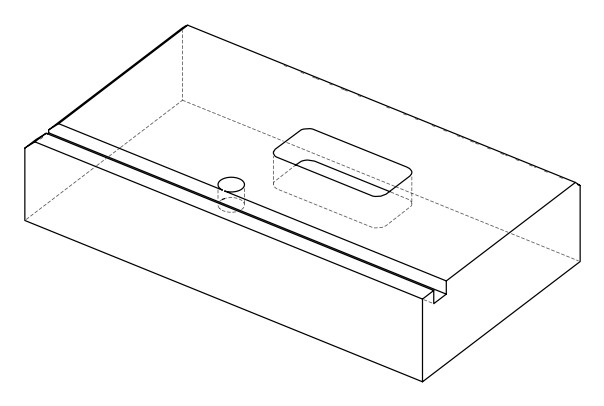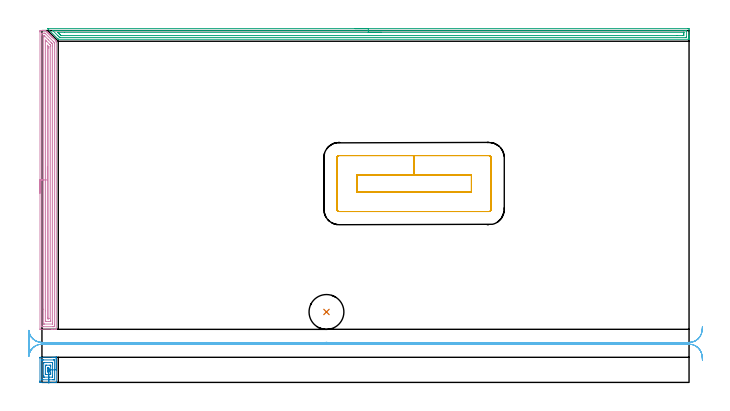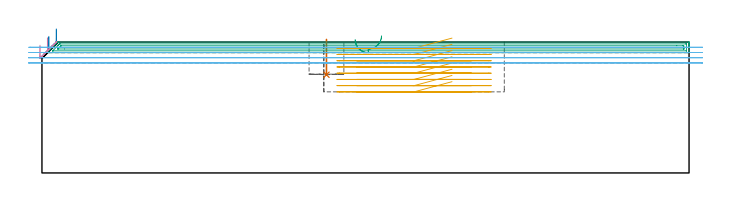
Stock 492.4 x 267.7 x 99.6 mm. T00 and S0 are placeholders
(PLAN: 6 operations, 2 tool changes, 40.2 min)
(1 INDEXABLE_INSERT_DRILL_BLIND_HOLE_FROM_SOLID | STEP1POCKET | NXT0302_024 | 0.11 min | 13543 mm3)
(2 AREA_MILL | FG_CHAMFER_SURFACE | UGT0205_001 | 0.98 min | 1979 mm3)
(3 AREA_MILL_1 | FG_CHAMFER_SURFACE_1 | UGT0205_001 | 11.85 min | 16130 mm3)
(4 AREA_MILL_2 | FG_CHAMFER_SURFACE_2 | UGT0205_001 | 9.2 min | 17694 mm3)
(5 MILL_RECTANGULAR_POCKET | POCKET_RECTANGULAR_STRAIGHT | UGT0201_094 | Follow Part, ap 5, ae 75% | 9.51 min | 321350 mm3)
(6 MILL_RECTANGULAR_SLOT | SLOT_RECTANGULAR | UGT0201_094 | Follow Part, ap 5, ae 75% | 8.57 min | 165729 mm3)
(TOOL NXT0302_024 | Index. Insert Drill 26.5mm [880-D2650L32-03] | D26.5 PA176 FL80 Z2)
(TOOL UGT0205_001 | Chamfer Mill 20 x 3 x 45 deg. | D20 FL50 Z2)
(TOOL UGT0201_094 | End mill 20 mm | D20 FL38 Z4)
(OP 1 INDEXABLE_INSERT_DRILL_BLIND_HOLE_FROM_SOLID)
G17 G21 G94 G90
T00 M6
G54
G17 G0 G90 X216.5 Y53.6 S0 M3
G43 Z109.6 H1
G94 G81 G98 Z74.7 F250. R101.6
G80
M5
M2
(OP 2 AREA_MILL)
G17 G21 G94 G90
T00 M6
G54
G17 G0 G90 X10.899 Y19.55 S1061 M3
G43 Z109.6 H0
G94 G1 Y19.512 Z108.728 F250.
Y19.398 Z107.863
Y19.209 Z107.011
Y18.947 Z106.179
Y18.613 Z105.373
Y18.21 Z104.599
Y17.742 Z103.863
Y17.21 Z103.171
Y16.621 Z102.528
Y15.978 Z101.939
Y15.286 Z101.408
Y14.55 Z100.939
Y13.776 Z100.536
Y12.97 Z100.202
Y12.138 Z99.94
Y11.287 Z99.751
Y10.422 Z99.637
Y9.55 Z99.599
Y0.171
X10.901 Y0.091 Z99.597
X10.896 Y0.005 Z99.587
X10.895 Y0. Z99.585
X10.545 Z99.244
X10.226 Z98.926
X9.553 Z98.247
X8.333 Z97.03
X7.788 Z96.482
X-0.426 Z88.271
X-1.036 Y0.002 Z87.662
X-1.256 Y0.004 Z87.441
X-1.492 Y0.009 Z87.206
X-1.495 Y0.152 Z87.203
X-1.499 Y0.617 Z87.201
X-1.5 Y1.087 Z87.2
Y18.483
X-1.496 Y18.911 Z87.203
X-1.492 Y19.09 Z87.206
X-1.309 Y19.1 Z87.389
X7.788 Z96.482
X8.333 Z97.03
X8.67 Z97.366
X9.216 Z97.912
X9.553 Z98.247
X10.226 Z98.926
X10.545 Z99.244
X10.893 Z99.583
X10.901 Y19.09 Z99.592
X10.9 Y18.972 Z99.598
X10.899 Y18.93 Z99.599
Y9.55
X9.485 Z98.185
X9.484 Y2.094 Z98.184
X9.483 Y2.043 Z98.183
X9.481 Y2.019 Z98.181
X9.479 Y2.013 Z98.179
X9.467 Y2.01 Z98.167
X9.067 Y2.002 Z97.767
X8.67 Y2. Z97.37
X8.187 Z96.887
X0.729 Y2.001 Z89.429
X0.242 Y2.003 Z88.942
X0.021 Y2.01 Z88.721
X-0.079 Y2.027 Z88.621
X-0.085 Y2.334 Z88.615
Y2.404
Y17.006
X-0.084 Y17.057 Z88.616
X-0.082 Y17.081 Z88.618
X-0.08 Y17.087 Z88.62
X-0.068 Y17.09 Z88.632
X0.332 Y17.098 Z89.032
X0.729 Y17.1 Z89.429
X1.213 Z89.913
X8.67 Y17.099 Z97.37
X9.157 Y17.097 Z97.857
X9.378 Y17.09 Z98.078
X9.478 Y17.073 Z98.178
X9.484 Y16.766 Z98.184
Y16.696
X9.485 Y9.55 Z98.185
X8.071 Z96.771
Y5.084
X8.07 Y4.798 Z96.77
X8.068 Y4.19 Z96.768
X8.065 Y4.048 Z96.765
X8.064 Y4.019 Z96.764
X8.037 Y4.01 Z96.737
X7.972 Y4.003 Z96.672
X7.788 Y4.001 Z96.488
X1.611 Z90.311
X1.423 Y4.003 Z90.123
X1.37 Y4.006 Z90.07
X1.341 Y4.01 Z90.041
X1.335 Y4.022 Z90.035
X1.332 Y4.095 Z90.032
X1.33 Y4.19 Z90.03
X1.329 Y4.476 Z90.029
X1.328 Y5.084 Z90.028
X1.329 Y14.302 Z90.029
X1.331 Y14.91 Z90.031
X1.334 Y15.052 Z90.034
X1.335 Y15.081 Z90.035
X1.362 Y15.09 Z90.062
X1.427 Y15.097 Z90.127
X1.611 Y15.099 Z90.311
X7.788 Z96.488
X7.976 Y15.097 Z96.676
X8.029 Y15.094 Z96.729
X8.058 Y15.09 Z96.758
X8.064 Y15.078 Z96.764
X8.067 Y15.005 Z96.767
X8.069 Y14.91 Z96.769
X8.07 Y14.624 Z96.77
X8.071 Y14.016 Z96.771
Y9.55
X6.656 Z95.356
Y7.122
Y6.87
X6.653 Y6.232 Z95.353
X6.65 Y6.025 Z95.35
X6.453 Y6.01 Z95.153
X6.023 Y6. Z94.723
X6. Z94.7
X3.353 Z92.053
X2.943 Y6.008 Z91.643
X2.75 Y6.015 Z91.45
X2.747 Y6.126 Z91.447
X2.743 Y6.618 Z91.443
Y12.23
X2.746 Y12.868 Z91.446
X2.75 Y13.075 Z91.45
X2.947 Y13.09 Z91.647
X3.376 Y13.1 Z92.076
X3.399 Z92.099
X6.046 Z94.746
X6.456 Y13.092 Z95.156
X6.65 Y13.085 Z95.35
X6.652 Y12.974 Z95.352
X6.656 Y12.482 Z95.356
Y9.55
X5.242 Z93.942
Y8.451
X5.241 Y8.246 Z93.941
X5.239 Y8.109 Z93.939
X5.235 Y8.009 Z93.935
X5.221 Y8.006 Z93.921
X5.141 Y8.002 Z93.841
X4.907 Y8. Z93.607
X4.258 Y8.007 Z92.958
X4.173 Y8.01 Z92.873
X4.162 Y8.349 Z92.862
X4.158 Y8.554 Z92.858
X4.157 Y8.657 Z92.857
X4.158 Y10.854 Z92.858
X4.16 Y10.991 Z92.86
X4.164 Y11.091 Z92.864
X4.178 Y11.094 Z92.878
X4.258 Y11.098 Z92.958
X4.492 Y11.1 Z93.192
X5.141 Y11.093 Z93.841
X5.227 Y11.09 Z93.927
X5.237 Y10.751 Z93.937
X5.241 Y10.546 Z93.941
X5.242 Y10.443 Z93.942
Y10.341
Y9.55
Y8.679 Z93.98
Y7.814 Z94.094
Y6.962 Z94.283
Y6.13 Z94.545
Y5.324 Z94.879
Y4.55 Z95.282
Y3.814 Z95.751
Y3.122 Z96.282
Y2.479 Z96.871
Y1.89 Z97.514
Y1.358 Z98.206
Y0.89 Z98.942
Y0.487 Z99.716
Y0.153 Z100.522
Y-0.109 Z101.354
Y-0.298 Z102.205
Y-0.412 Z103.07
Y-0.45 Z103.942
G0 Z109.6
M5
M2
(OP 3 AREA_MILL_1)
G17 G21 G94 G90
T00 M6
G54
G17 G0 G90 X238.35 Y269.2 S1061 M3
G43 Z109.6 H0
Z101.5
G94 G1 X238.388 Z100.628 F250.
X238.502 Z99.764
X238.691 Z98.912
X238.953 Z98.08
X239.287 Z97.274
X239.69 Z96.5
X240.158 Z95.764
X240.69 Z95.072
X241.279 Z94.429
X241.922 Z93.84
X242.614 Z93.308
X243.35 Z92.84
X244.124 Z92.437
X244.93 Z92.103
X245.762 Z91.841
X246.613 Z91.652
X247.478 Z91.538
X248.35 Z91.5
X491.27
X491.782 Y269.198 Z91.502
X492.289 Y269.194 Z91.504
X492.391 Y269.192 Z91.506
X492.4 Y268.692 Z92.005
Y264.265 Z96.43
Y263.718 Z96.979
Y263.379 Z97.317
Y262.833 Z97.864
Y262.494 Z98.201
Y261.815 Z98.884
Y261.489 Z99.21
Y261.125 Z99.566
X492.391 Y261.103 Z99.588
X492.23 Y261.1 Z99.6
X12.511
X12.405 Y261.104 Z99.589
X12.385 Y261.118 Z99.576
X12.201 Y261.299 Z99.4
X4.471 Y269.029 Z91.669
X4.37 Y269.135 Z91.563
X4.318 Y269.192 Z91.506
X4.439 Y269.199 Z91.501
X4.471 Y269.2 Z91.5
X248.35
Y267.786 Z92.914
X490.218 Y267.785 Z92.915
X490.318 Y267.784 Z92.916
X490.368 Y267.781 Z92.919
X490.386 Y267.779 Z92.921
X490.39 Y267.767 Z92.933
X490.395 Y267.655 Z93.045
X490.399 Y267.406 Z93.294
Y262.98 Z97.72
X490.392 Y262.578 Z98.122
X490.39 Y262.528 Z98.172
X490.374 Y262.521 Z98.179
X490.322 Y262.518 Z98.182
X490.214 Y262.516 Z98.184
X489.996 Y262.514 Z98.186
X13.83
X13.612 Y262.516 Z98.184
X13.503 Y262.519 Z98.181
X13.453 Y262.521 Z98.179
X13.36 Y262.602 Z98.098
X12.958 Y262.995 Z97.705
X12.571 Y263.379 Z97.321
X12.064 Y263.885 Z96.815
X8.286 Y267.665 Z93.035
X8.216 Y267.739 Z92.961
X8.189 Y267.771 Z92.929
X8.184 Y267.78 Z92.92
X8.195 Y267.781 Z92.919
X8.293 Y267.784 Z92.916
X8.491 Y267.786 Z92.914
X8.512
X248.35
Y266.372 Z94.328
X488.322 Y266.371 Z94.329
X488.363 Y266.37 Z94.33
X488.385 Y266.368 Z94.332
X488.389 Y266.366 Z94.334
X488.392 Y266.351 Z94.349
X488.397 Y266.225 Z94.475
X488.399 Y266.036 Z94.664
X488.4 Y265.846 Z94.854
Y265.15 Z95.55
Y264.961 Z95.739
X488.395 Y264.265 Z96.435
X488.391 Y264.084 Z96.616
X488.369 Y263.935 Z96.765
X488.209 Y263.934 Z96.766
X487.654 Y263.93 Z96.77
X483.076 Y263.928 Z96.772
X14.744 Y263.929 Z96.771
X14.631 Y263.93 Z96.77
X14.541 Y263.933 Z96.767
X14.485 Y263.935 Z96.765
X14.446 Y263.966 Z96.734
X14.139 Y264.265 Z96.435
X13.851 Y264.549 Z96.151
X13.249 Y265.15 Z95.55
X12.958 Y265.441 Z95.259
X12.366 Y266.036 Z94.664
X12.064 Y266.342 Z94.358
X12.052 Y266.365 Z94.335
X12.064 Y266.366 Z94.334
X12.62 Y266.371 Z94.329
X17.181 Y266.372 Z94.328
X248.35
X249.222 Z94.367
X250.086 Z94.48
X250.938 Z94.669
X251.77 Z94.932
X252.576 Z95.265
X253.35 Z95.668
X254.086 Z96.137
X254.778 Z96.668
X255.421 Z97.257
X256.01 Z97.901
X256.541 Z98.593
X257.01 Z99.328
X257.413 Z100.102
X257.747 Z100.908
X258.009 Z101.74
X258.198 Z102.592
X258.312 Z103.457
X258.35 Z104.328
G0 Z109.6
M5
M2
(OP 4 AREA_MILL_2)
G17 G21 G94 G90
T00 M6
G54
G17 G0 G90 X-1.5 Y144.05 S1061 M3
G43 Z109.6 H0
Z97.2
G94 G1 Y144.088 Z96.328 F250.
Y144.202 Z95.464
Y144.391 Z94.612
Y144.653 Z93.78
Y144.987 Z92.974
Y145.39 Z92.2
Y145.858 Z91.464
Y146.39 Z90.772
Y146.979 Z90.129
Y147.622 Z89.54
Y148.314 Z89.009
Y149.05 Z88.54
Y149.824 Z88.137
Y150.63 Z87.803
Y151.462 Z87.541
Y152.314 Z87.352
Y153.178 Z87.238
Y154.05 Z87.2
Y266.656
X-1.499 Y267.08 Z87.201
X-1.494 Y267.544 Z87.203
X-1.491 Y267.691 Z87.205
X-1.035 Y267.7 Z87.66
X-0.766 Z87.929
X-0.153 Z88.541
X0.387 Z89.083
X0.729 Z89.425
X1.269 Z89.965
X1.612 Z90.306
X2.421 Z91.12
X2.458 Z91.156
X2.791 Y267.699 Z91.487
X2.826 Y267.675 Z91.523
X3.251 Y267.249 Z91.951
X3.376 Y267.125 Z92.074
X3.421 Y267.08 Z92.12
X3.624 Y266.877 Z92.323
X3.671 Y266.831 Z92.368
X3.719 Y266.782 Z92.418
X3.914 Y266.586 Z92.613
X3.965 Y266.537 Z92.662
X4.016 Y266.484 Z92.715
X4.205 Y266.296 Z92.904
X4.259 Y266.243 Z92.956
X4.314 Y266.186 Z93.013
X4.495 Y266.005 Z93.194
X4.553 Y265.949 Z93.25
X4.612 Y265.888 Z93.311
X4.786 Y265.715 Z93.485
X4.847 Y265.655 Z93.544
X4.91 Y265.591 Z93.609
X5.076 Y265.424 Z93.775
X5.141 Y265.36 Z93.838
X5.208 Y265.293 Z93.907
X5.367 Y265.134 Z94.066
X5.435 Y265.066 Z94.132
X5.506 Y264.995 Z94.205
X5.657 Y264.843 Z94.356
X5.729 Y264.772 Z94.426
X5.803 Y264.697 Z94.503
X5.948 Y264.553 Z94.647
X6.024 Y264.478 Z94.72
X6.101 Y264.399 Z94.8
X6.238 Y264.262 Z94.938
X6.318 Y264.184 Z95.014
X6.399 Y264.101 Z95.098
X6.529 Y263.971 Z95.228
X6.612 Y263.89 Z95.308
X6.697 Y263.803 Z95.396
X6.819 Y263.681 Z95.519
X6.906 Y263.596 Z95.602
X6.995 Y263.506 Z95.694
X7.11 Y263.39 Z95.809
X7.2 Y263.302 Z95.896
X7.293 Y263.208 Z95.992
X7.401 Y263.1 Z96.1
X7.494 Y263.008 Z96.19
X7.59 Y262.91 Z96.29
X7.691 Y262.809 Z96.391
X7.788 Y262.713 Z96.484
X7.888 Y262.612 Z96.588
X7.982 Y262.519 Z96.681
X8.083 Y262.419 Z96.779
X8.186 Y262.314 Z96.885
X8.272 Y262.228 Z96.972
X8.377 Y262.125 Z97.073
X10.436 Y260.066 Z99.132
X10.569 Y259.932 Z99.268
X10.877 Y259.624 Z99.575
X10.88 Y259.62 Z99.578
X10.896 Y259.596 Z99.586
X10.9 Y259.039 Z99.6
Y40.574
X10.897 Y40.408 Z99.588
X10.891 Y40.407 Z99.582
X10.539 Y40.4 Z99.239
X10.239 Z98.938
X9.553 Z98.248
X8.328 Z97.025
X7.788 Z96.483
X7.176 Z95.871
X-1.306 Y40.401 Z87.391
X-1.492 Y40.41 Z87.206
X-1.499 Y40.596 Z87.199
X-1.5 Y154.05 Z87.2
X-0.086 Z88.614
Y264.331
X-0.084 Y265.223 Z88.616
X-0.083 Y265.293 Z88.617
X-0.068 Y265.69 Z88.632
X0.33 Y265.697 Z89.03
X1.612 Y265.7 Z90.312
X2.093 Y265.698 Z90.793
X2.293 Y265.693 Z90.993
X2.341 Y265.69 Z91.041
X2.404 Y265.635 Z91.104
X2.494 Y265.551 Z91.194
X2.757 Y265.293 Z91.457
X9.011 Y259.038 Z97.711
X9.36 Y258.682 Z98.06
X9.459 Y258.579 Z98.159
X9.479 Y258.544 Z98.179
X9.481 Y258.521 Z98.181
X9.484 Y258.419 Z98.184
X9.486 Y258.213 Z98.186
Y258.145
Y43.769
X9.484 Y42.877 Z98.184
X9.483 Y42.807 Z98.183
X9.468 Y42.41 Z98.168
X9.07 Y42.403 Z97.77
X8.671 Y42.401 Z97.371
X8.191 Y42.4 Z96.891
X0.729 Y42.401 Z89.429
X0.246 Y42.403 Z88.946
X0.022 Y42.41 Z88.722
X-0.079 Y42.429 Z88.621
X-0.085 Y42.738 Z88.615
Y42.807
X-0.086 Y154.05 Z88.614
X1.328 Z90.028
X1.329 Y262.899 Z90.029
X1.33 Y263.506 Z90.03
X1.332 Y263.649 Z90.032
X1.335 Y263.682 Z90.035
X1.337 Y263.69 Z90.037
X1.356 Y263.693 Z90.056
X1.421 Y263.698 Z90.121
X1.612 Y263.695 Z90.312
X1.803 Y263.69 Z90.503
X1.91 Y263.679 Z90.61
X1.971 Y263.622 Z90.671
X2.093 Y263.506 Z90.793
X4.947 Y260.653 Z93.647
X6.906 Y258.695 Z95.606
X7.455 Y258.145 Z96.155
X7.788 Y257.807 Z96.488
X8.06 Y257.528 Z96.76
X8.066 Y257.251 Z96.766
X8.069 Y256.967 Z96.769
X8.071 Y256.358 Z96.771
Y256.071
X8.072 Y45.201 Z96.772
X8.07 Y44.594 Z96.77
X8.068 Y44.451 Z96.768
X8.065 Y44.418 Z96.765
X8.063 Y44.41 Z96.763
X8.044 Y44.407 Z96.744
X7.979 Y44.401 Z96.679
X1.612 Z90.312
X1.42 Y44.403 Z90.12
X1.365 Y44.406 Z90.065
X1.337 Y44.41 Z90.037
X1.335 Y44.424 Z90.035
X1.331 Y44.499 Z90.031
X1.329 Y44.594 Z90.029
X1.328 Y55.666 Z90.028
Y154.05
X2.743 Z91.443
Y259.932
X2.745 Y260.369 Z91.445
X2.746 Y260.392 Z91.446
X2.747 Y260.393 Z91.447
X2.757 Y260.387 Z91.457
X2.823 Y260.326 Z91.523
X3.376 Y259.775 Z92.076
X5.9 Y257.251 Z94.6
X6.024 Y257.128 Z94.724
X6.405 Y256.742 Z95.105
X6.596 Y256.546 Z95.296
X6.642 Y256.498 Z95.342
X6.65 Y256.448 Z95.35
X6.652 Y256.358 Z95.352
X6.657 Y255.717 Z95.357
Y47.275
X6.656 Y46.635 Z95.356
X6.652 Y46.421 Z95.352
X6.65 Y46.41 Z95.35
X6.644 Y46.407 Z95.344
X6.618 Y46.403 Z95.318
X6.564 Y46.401 Z95.264
X6.456 Y46.4 Z95.156
X5.141 Z93.841
X3.358 Z92.058
X2.942 Y46.41 Z91.642
X2.75 Y46.419 Z91.45
X2.748 Y46.529 Z91.448
X2.744 Y47.022 Z91.444
X2.743 Y54.55 Z91.443
Y154.05
X4.157 Z92.857
X4.158 Y256.495 Z92.858
X4.16 Y256.521 Z92.86
X4.162 Y256.526 Z92.862
X4.173 Y256.519 Z92.873
X4.259 Y256.441 Z92.959
X4.344 Y256.358 Z93.044
X5.141 Y255.556 Z93.841
X5.231 Y255.464 Z93.931
X5.236 Y255.368 Z93.936
X5.243 Y254.57 Z93.943
Y254.467
Y48.855
X5.242 Y48.649 Z93.942
X5.239 Y48.512 Z93.939
X5.236 Y48.41 Z93.936
X5.222 Y48.407 Z93.922
X5.141 Y48.403 Z93.841
X4.912 Y48.401 Z93.612
X4.259 Y48.408 Z92.959
X4.172 Y48.41 Z92.872
X4.162 Y48.752 Z92.862
X4.158 Y48.959 Z92.858
X4.157 Y49.062 Z92.857
Y154.05
Y154.922 Z92.895
Y155.786 Z93.009
Y156.638 Z93.198
Y157.47 Z93.46
Y158.276 Z93.794
Y159.05 Z94.197
Y159.786 Z94.665
Y160.478 Z95.196
Y161.121 Z95.786
Y161.71 Z96.429
Y162.242 Z97.121
Y162.71 Z97.857
Y163.113 Z98.631
Y163.447 Z99.437
Y163.709 Z100.269
Y163.898 Z101.12
Y164.012 Z101.985
Y164.05 Z102.857
G0 Z109.6
M5
M2
(OP 5 MILL_RECTANGULAR_POCKET)
G17 G21 G94 G90
T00 M6
G54
G17 G0 G90 X312.027 Y157.6 S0 M3
G43 Z109.6 H0
Z102.6
G94 G1 X283.15 Z94.862 F250.
X239.5 F500.
Y145.
X326.8
Y157.6
X283.15
Y172.6
X226.2
G3 X224.5 Y170.9 R1.7
G1 Y131.7
G3 X226.2 Y130. R1.7
G1 X340.1
G3 X341.8 Y131.7 R1.7
G1 Y170.9
G3 X340.1 Y172.6 R1.7
G1 X283.15
X282.15
G0 X312.027 Y157.6 Z97.862
G1 X283.15 Z90.125 F250.
X239.5 F500.
Y145.
X326.8
Y157.6
X283.15
Y172.6
X226.2
G3 X224.5 Y170.9 R1.7
G1 Y131.7
G3 X226.2 Y130. R1.7
G1 X340.1
G3 X341.8 Y131.7 R1.7
G1 Y170.9
G3 X340.1 Y172.6 R1.7
G1 X283.15
X282.15
G0 X312.027 Y157.6 Z93.125
G1 X283.15 Z85.387 F250.
X239.5 F500.
Y145.
X326.8
Y157.6
X283.15
Y172.6
X226.2
G3 X224.5 Y170.9 R1.7
G1 Y131.7
G3 X226.2 Y130. R1.7
G1 X340.1
G3 X341.8 Y131.7 R1.7
G1 Y170.9
G3 X340.1 Y172.6 R1.7
G1 X283.15
X282.15
G0 X312.027 Y157.6 Z88.387
G1 X283.15 Z80.65 F250.
X239.5 F500.
Y145.
X326.8
Y157.6
X283.15
Y172.6
X226.2
G3 X224.5 Y170.9 R1.7
G1 Y131.7
G3 X226.2 Y130. R1.7
G1 X340.1
G3 X341.8 Y131.7 R1.7
G1 Y170.9
G3 X340.1 Y172.6 R1.7
G1 X283.15
X282.15
G0 X312.027 Y157.6 Z83.65
G1 X283.15 Z75.912 F250.
X239.5 F500.
Y145.
X326.8
Y157.6
X283.15
Y172.6
X226.2
G3 X224.5 Y170.9 R1.7
G1 Y131.7
G3 X226.2 Y130. R1.7
G1 X340.1
G3 X341.8 Y131.7 R1.7
G1 Y170.9
G3 X340.1 Y172.6 R1.7
G1 X283.15
X282.15
G0 X312.027 Y157.6 Z78.912
G1 X283.15 Z71.175 F250.
X239.5 F500.
Y145.
X326.8
Y157.6
X283.15
Y172.6
X226.2
G3 X224.5 Y170.9 R1.7
G1 Y131.7
G3 X226.2 Y130. R1.7
G1 X340.1
G3 X341.8 Y131.7 R1.7
G1 Y170.9
G3 X340.1 Y172.6 R1.7
G1 X283.15
X282.15
G0 X312.027 Y157.6 Z74.175
G1 X283.15 Z66.437 F250.
X239.5 F500.
Y145.
X326.8
Y157.6
X283.15
Y172.6
X226.2
G3 X224.5 Y170.9 R1.7
G1 Y131.7
G3 X226.2 Y130. R1.7
G1 X340.1
G3 X341.8 Y131.7 R1.7
G1 Y170.9
G3 X340.1 Y172.6 R1.7
G1 X283.15
X282.15
G0 X312.027 Y157.6 Z69.437
G1 X283.15 Z61.7 F250.
X239.5 F500.
Y145.
X326.8
Y157.6
X283.15
Y172.6
X226.2
G3 X224.5 Y170.9 R1.7
G1 Y131.7
G3 X226.2 Y130. R1.7
G1 X340.1
G3 X341.8 Y131.7 R1.7
G1 Y170.9
G3 X340.1 Y172.6 R1.7
G1 X283.15
X282.15
G0 Z109.6
M5
M2
(OP 6 MILL_RECTANGULAR_SLOT)
G17 G21 G94 G90
T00 M6
G54
G17 G0 G90 X502.602 Y42.617 S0 M3
G43 Z109.6 H0
Z95.625
G94 G1 X502.37 Y39.626 F250.
G2 X492.4 Y30.4 R10. F500.
G1 X217.65
G2 X216.5 Y30.466 R10.
X215.35 Y30.4 R10.
G1 X0.
G2 X-8.703 Y35.475 R10.
G3 X-10. Y30.55 R10.
G1 Y28.942
G3 X-8.706 Y24.021 R10.
G2 X0. Y29.1 R10.
G1 X492.4
G2 X502.37 Y19.874 R10.
G1 X502.602 Y16.883 F250.
G0 Y42.617 Z91.65
G1 X502.37 Y39.626
G2 X492.4 Y30.4 R10. F500.
G1 X217.65
G2 X216.5 Y30.466 R10.
X215.35 Y30.4 R10.
G1 X0.
G2 X-9.553 Y37.443 R10.
G1 X-9.582 Y37.452
G3 X-10. Y34.589 R10.
G1 Y24.909
G3 X-9.582 Y22.047 R10.
G1 X-9.553 Y22.056
G2 X0. Y29.1 R10.
G1 X492.4
G2 X502.37 Y19.874 R10.
G1 X502.602 Y16.883 F250.
G0 Y42.617 Z87.675
G1 X502.37 Y39.626
G2 X492.4 Y30.4 R10. F500.
G1 X217.65
G2 X216.5 Y30.466 R10.
X215.35 Y30.4 R10.
G1 X0.
G2 X-9.961 Y39.513 R10.
G1 X-9.991 Y39.514
G3 X-10. Y39.079 R10.
G1 Y20.332
G3 X-9.993 Y19.958 R10.
G1 X-9.963 Y19.959
G2 X0. Y29.1 R10.
G1 X492.4
G2 X502.37 Y19.874 R10.
G1 X502.602 Y16.883 F250.
G0 Y42.617 Z83.7
G1 X502.37 Y39.626
G2 X492.4 Y30.4 R10. F500.
G1 X217.65
G2 X216.5 Y30.466 R10.
X215.35 Y30.4 R10.
G1 X0.
G2 X-9.97 Y39.626 R10.
G1 X-10.
Y19.874
X-9.97
G2 X0. Y29.1 R10.
G1 X492.4
G2 X502.37 Y19.874 R10.
G1 X502.602 Y16.883 F250.
G0 Z109.6
M5
M2
